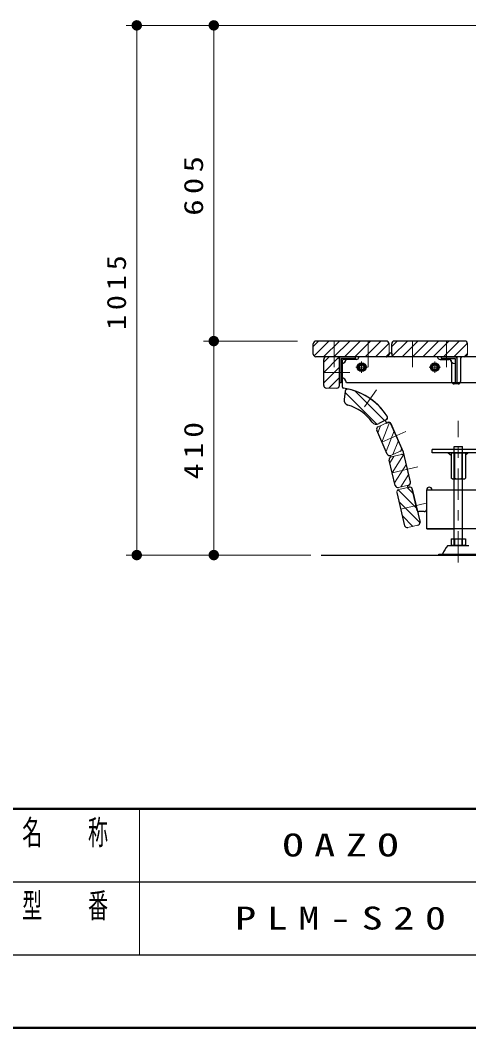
# Model space of a CAD drawing. Units: millimetres on the paper, scale 1:20. Extents: x -385 to 420, y 0 to 267.
# Drawn here: x -185.9 to -143, y 0 to 96.5 of the extents above; entities that cross this region are included whole.
import ezdxf

# ---------------------------------------------------------------- set-up
doc = ezdxf.new("R2010")
doc.units = ezdxf.units.MM
doc.linetypes.add('USER2', pattern=[6, 3, -1, 1, -1])
doc.layers.add('1_20', color=7, linetype='Continuous', lineweight=25)
doc.layers.add('A3図枠', color=7, linetype='Continuous', lineweight=13)
doc.layers.add('図面プロファイル', color=7, linetype='Continuous')
doc.styles.add('ＭＳ ゴシック', font='')
doc.styles.get('ＭＳ ゴシック').set_extended_font_data('MS Gothic')

# ---------------------------------------------------------------- blocks, each defined once
blk = doc.blocks.new('filled_dot')
at = {"color": 0, "linetype": 'Continuous', "lineweight": -2, "const_width": 1.25}
blk.add_lwpolyline([(-0.625, 0, 1), (0.625, 0, 1)], format="xyb", close=True, dxfattribs=at)

msp = doc.modelspace()

# ---------------------------------------------------------------- linework, layer by layer
at = {"layer": '1_20', "lineweight": 13}
for p, q in [((-137.359, 96.049), (-175.758, 96.049)), ((-174.758, 45.299), (-174.758, 96.049)), ((-167.384, 65.799), (-167.384, 96.049)), ((-159.359, 65.799), (-168.384, 65.799)), ((-167.384, 45.299), (-167.384, 65.799)), ((-158.109, 45.299), (-175.758, 45.299))]:
    msp.add_line(p, q, dxfattribs=at)
at = {"layer": '1_20', "color": 40, "lineweight": 13}
for p, q in [((-157.349, 65.799), (-157.859, 65.289)), ((-156.359, 65.799), (-157.786, 64.373)), ((-155.369, 65.799), (-156.869, 64.299)), ((-154.38, 65.799), (-155.88, 64.299)), ((-153.39, 65.799), (-154.89, 64.299)), ((-152.4, 65.799), (-153.9, 64.299)), ((-151.41, 65.799), (-152.91, 64.299)), ((-149.849, 65.799), (-150.359, 65.289)), ((-148.859, 65.799), (-150.286, 64.373)), ((-147.869, 65.799), (-149.369, 64.299)), ((-146.88, 65.799), (-148.38, 64.299)), ((-145.89, 65.799), (-147.39, 64.299)), ((-144.9, 65.799), (-146.4, 64.299)), ((-143.91, 65.799), (-145.41, 64.299)), ((-150.615, 65.604), (-151.92, 64.299)), ((-150.609, 65.549), (-150.609, 64.549)), ((-143.115, 65.604), (-144.42, 64.299)), ((-143.109, 65.549), (-143.109, 64.549)), ((-156.859, 63.789), (-156.349, 64.299)), ((-156.859, 62.799), (-155.433, 64.226)), ((-156.609, 64.299), (-155.609, 64.299)), ((-150.609, 64.62), (-150.93, 64.299)), ((-143.109, 64.62), (-143.43, 64.299)), ((-156.859, 61.809), (-155.359, 63.309)), ((-156.38, 61.299), (-155.359, 62.319)), ((-156.609, 61.299), (-155.609, 61.299)), ((-151.662, 57.591), (-150.746, 57.994)), ((-151.286, 56.117), (-150.555, 57.998)), ((-151.685, 57.024), (-151.424, 57.696)), ((-150.887, 55.211), (-150.119, 57.189)), ((-150.243, 54.938), (-149.72, 56.283)), ((-150.453, 54.845), (-149.538, 55.248)), ((-150.526, 54.142), (-150.145, 54.754)), ((-150.399, 54.695), (-149.425, 54.923)), ((-150.301, 53.178), (-149.236, 54.891)), ((-150.076, 52.214), (-148.956, 54.015)), ((-149.493, 51.826), (-148.732, 53.051)), ((-149.717, 51.774), (-148.743, 52.001))]:
    msp.add_line(p, q, dxfattribs=at)
at = {"layer": '1_20', "color": 40}
for p, q in [((-150.859, 65.799), (-157.609, 65.799)), ((-143.359, 65.799), (-150.109, 65.799)), ((-157.859, 64.549), (-157.859, 65.549)), ((-150.359, 64.549), (-150.359, 65.549)), ((-150.859, 64.299), (-157.609, 64.299)), ((-156.859, 61.549), (-156.859, 64.049)), ((-155.359, 61.549), (-155.359, 64.049)), ((-155.099, 63.889), (-155.099, 61.439)), ((-153.734, 64.039), (-154.949, 64.039)), ((-150.834, 64.299), (-153.509, 64.299)), ((-153.509, 64.299), (-153.509, 64.264)), ((-150.609, 64.649), (-150.609, 64.524)), ((-150.359, 64.649), (-150.609, 64.649)), ((-150.359, 64.649), (-150.359, 64.524)), ((-145.959, 64.299), (-150.134, 64.299)), ((-143.359, 64.299), (-150.109, 64.299)), ((-145.959, 64.264), (-145.959, 64.299)), ((-145.734, 64.039), (-144.844, 64.039)), ((-144.619, 63.814), (-144.619, 61.924)), ((-143.759, 64.149), (-143.759, 61.924)), ((-135.834, 64.299), (-143.609, 64.299)), ((-143.984, 61.699), (-144.394, 61.699)), ((-150.981, 58.217), (-150.874, 58.274)), ((-150.981, 58.217), (-150.848, 57.949)), ((-150.848, 57.949), (-150.733, 58)), ((-150.782, 54.973), (-151.79, 57.262)), ((-149.223, 55.159), (-150.436, 57.886)), ((-149.41, 55.578), (-150.417, 57.866)), ((-148.551, 52.277), (-149.223, 55.159)), ((-150.017, 51.96), (-150.585, 54.395)), ((-148.557, 52.301), (-149.125, 54.736)), ((-148.841, 51.978), (-148.719, 52.007)), ((-148.795, 51.783), (-148.841, 51.978)), ((-148.795, 51.783), (-148.674, 51.812)), ((-147.921, 49.575), (-148.403, 51.644)), ((-147.009, 49.709), (-147.009, 51.549)), ((-147.259, 49.459), (-147.775, 49.459))]:
    msp.add_line(p, q, dxfattribs=at)
at = {"layer": '1_20', "color": 40, "linetype": 'USER2', "lineweight": 13}
for p, q in [((-155.859, 63.299), (-155.859, 65.799)), ((-152.609, 63.299), (-152.609, 65.799)), ((-148.359, 63.299), (-148.359, 65.799)), ((-145.109, 63.299), (-145.109, 65.799)), ((-156.859, 62.799), (-154.359, 62.799)), ((-151.286, 56.117), (-148.998, 57.125)), ((-150.301, 53.178), (-147.867, 53.746))]:
    msp.add_line(p, q, dxfattribs=at)
at = {"layer": '1_20', "color": 2}
for p, q in [((-155.359, 64.149), (-155.359, 61.799)), ((-153.859, 64.299), (-155.209, 64.299)), ((-155.199, 64.139), (-155.199, 61.799)), ((-153.859, 64.139), (-155.199, 64.139)), ((-153.859, 64.299), (-153.859, 64.139)), ((-145.609, 64.299), (-153.859, 64.299)), ((-145.609, 64.299), (-145.609, 64.139)), ((-145.609, 64.299), (-144.259, 64.299)), ((-145.609, 64.139), (-144.269, 64.139)), ((-144.269, 64.139), (-144.269, 61.799)), ((-144.109, 64.299), (-144.109, 61.799)), ((-132.519, 64.299), (-144.109, 64.299)), ((-155.199, 61.799), (-155.359, 61.799)), ((-133.359, 61.799), (-154.699, 61.799)), ((-144.269, 61.799), (-144.109, 61.799))]:
    msp.add_line(p, q, dxfattribs=at)
at = {"layer": '1_20', "linetype": 'USER2', "lineweight": 13}
for p, q in [((-153.234, 63.849), (-153.234, 62.749)), ((-153.234, 63.849), (-153.234, 62.749)), ((-146.234, 63.849), (-146.234, 62.749)), ((-146.234, 63.849), (-146.234, 62.749)), ((-153.784, 63.299), (-152.684, 63.299)), ((-153.784, 63.299), (-152.684, 63.299)), ((-146.784, 63.299), (-145.684, 63.299)), ((-146.784, 63.299), (-145.684, 63.299)), ((-143.984, 44.599), (-143.984, 58.164))]:
    msp.add_line(p, q, dxfattribs=at)
at = {"layer": '1_20'}
for p, q in [((-153.422, 63.624), (-153.61, 63.299)), ((-153.61, 63.299), (-153.422, 62.974)), ((-153.047, 63.624), (-153.422, 63.624)), ((-153.422, 62.974), (-153.047, 62.974)), ((-152.859, 63.299), (-153.047, 63.624)), ((-153.047, 62.974), (-152.859, 63.299)), ((-146.61, 63.299), (-146.422, 63.624)), ((-146.422, 62.974), (-146.61, 63.299)), ((-146.422, 63.624), (-146.047, 63.624)), ((-146.047, 62.974), (-146.422, 62.974)), ((-146.047, 63.624), (-145.859, 63.299)), ((-145.859, 63.299), (-146.047, 62.974)), ((-123.834, 55.399), (-146.484, 55.399)), ((-146.484, 55.099), (-146.484, 55.399)), ((-123.834, 55.099), (-146.484, 55.099)), ((-144.94, 55.099), (-144.677, 54.861)), ((-144.584, 55.099), (-144.677, 55.046)), ((-144.677, 55.046), (-144.677, 52.653)), ((-144.584, 55.099), (-143.385, 55.099)), ((-144.384, 46.199), (-144.384, 55.699)), ((-144.384, 55.699), (-143.584, 55.699)), ((-144.331, 55.046), (-144.331, 52.653)), ((-143.638, 55.046), (-143.638, 52.653)), ((-143.584, 46.199), (-143.584, 55.699)), ((-143.385, 55.099), (-143.292, 55.046)), ((-143.029, 55.099), (-143.292, 54.861)), ((-143.292, 55.046), (-143.292, 52.653)), ((-144.584, 52.599), (-144.677, 52.653)), ((-144.584, 52.599), (-143.385, 52.599)), ((-143.385, 52.599), (-143.292, 52.653)), ((-146.984, 51.549), (-138.159, 51.549)), ((-146.984, 47.799), (-146.984, 51.549)), ((-146.984, 47.799), (-144.384, 47.799)), ((-138.886, 47.799), (-146.984, 47.799)), ((-144.677, 46.849), (-143.292, 46.849)), ((-144.677, 46.849), (-144.677, 46.267)), ((-144.331, 46.849), (-144.331, 46.267)), ((-143.638, 46.849), (-143.638, 46.267)), ((-143.292, 46.849), (-143.292, 46.267)), ((-145.859, 45.399), (-142.109, 45.399)), ((-145.859, 45.299), (-145.859, 45.399)), ((-144.993, 46.199), (-142.976, 46.199)), ((-144.677, 46.267), (-144.559, 46.199)), ((-143.409, 46.199), (-144.559, 46.199)), ((-143.292, 46.267), (-143.409, 46.199)), ((-157.109, 45.299), (-57.859, 45.299)), ((-145.859, 45.299), (-142.109, 45.299))]:
    msp.add_line(p, q, dxfattribs=at)
at = {"layer": '1_20', "color": 4}
for p, q in [((-154.798, 60.992), (-154.907, 60.215)), ((-150.898, 58.261), (-151.591, 57.893)), ((-149.858, 51.279), (-149.12, 48.114)), ((-148.398, 51.619), (-147.648, 48.406))]:
    msp.add_line(p, q, dxfattribs=at)
at = {"layer": '1_20', "color": 4, "lineweight": 13}
for p, q in [((-154.813, 60.885), (-151.766, 57.838)), ((-153.898, 61.031), (-151.048, 58.181)), ((-149.729, 51.558), (-147.974, 49.804)), ((-149.672, 51.579), (-148.698, 51.806)), ((-148.875, 51.765), (-148.297, 51.187)), ((-149.66, 50.429), (-147.654, 48.423)), ((-149.338, 49.046), (-148.332, 48.041)), ((-148.82, 47.927), (-147.846, 48.154))]:
    msp.add_line(p, q, dxfattribs=at)
at = {"layer": '1_20', "color": 4, "linetype": 'USER2', "lineweight": 13}
for p, q in [((-152.947, 59.485), (-151.8, 61.124)), ((-147.055, 50.264), (-149.489, 49.696))]:
    msp.add_line(p, q, dxfattribs=at)
at = {"layer": '1_20'}
for centre, radius in [((-153.234, 63.299), 0.425), ((-146.234, 63.299), 0.425), ((-153.234, 63.299), 0.325), ((-153.234, 63.299), 0.225), ((-153.234, 63.299), 0.225), ((-146.234, 63.299), 0.325), ((-146.234, 63.299), 0.225), ((-146.234, 63.299), 0.225)]:
    msp.add_circle(centre, radius, dxfattribs=at)
at = {"layer": '1_20', "color": 40}
for centre, radius, start, end in [((-157.609, 65.549), 0.25, 90, 180), ((-157.609, 65.549), 0.25, 90, 180), ((-150.859, 65.549), 0.25, 0, 90), ((-150.109, 65.549), 0.25, 90, 180), ((-150.109, 65.549), 0.25, 90, 180), ((-143.359, 65.549), 0.25, 0, 90), ((-157.609, 64.549), 0.25, 180, 270), ((-156.609, 64.049), 0.25, 90, 180), ((-155.609, 64.049), 0.25, 0, 90), ((-154.949, 63.889), 0.15, 90, 180), ((-153.734, 64.264), 0.225, 270, 0), ((-150.859, 64.549), 0.25, 270, 0), ((-150.834, 64.524), 0.225, 270, 0), ((-150.109, 64.549), 0.25, 180, 270), ((-150.134, 64.524), 0.225, 180, 270), ((-145.734, 64.264), 0.225, 180, 270), ((-144.844, 63.814), 0.225, 0, 90), ((-143.609, 64.149), 0.15, 90, 180), ((-143.359, 64.549), 0.25, 270, 0), ((-144.394, 61.924), 0.225, 180, 270), ((-143.984, 61.924), 0.225, 270, 0), ((-156.609, 61.549), 0.25, 180, 270), ((-155.609, 61.549), 0.25, 270, 0), ((-154.949, 61.439), 0.15, 180, 261.67469), ((-155.84, 55.354), 6, 32.68628, 81.67469), ((-150.979, 58.473), 0.225, 297.99979, 32.68628), ((-150.646, 57.765), 0.25, 23.76125, 113.76125), ((-150.642, 57.794), 0.225, 23.98657, 113.76125), ((-151.561, 57.362), 0.25, 113.76125, 203.76125), ((-149.638, 55.477), 0.25, 293.76125, 23.76125), ((-150.554, 55.074), 0.25, 203.76125, 293.76125), ((-150.342, 54.452), 0.25, 103.12999, 193.12999), ((-149.368, 54.679), 0.25, 13.12999, 103.12999), ((-148.8, 52.244), 0.25, 283.12999, 13.12999), ((-148.77, 52.226), 0.225, 283.12999, 13.12999), ((-149.774, 52.017), 0.25, 193.12999, 283.12999), ((-148.622, 51.593), 0.225, 13.12999, 103.12999), ((-146.759, 51.549), 0.25, 0, 180), ((-147.775, 49.609), 0.15, 193.12999, 270), ((-147.259, 49.709), 0.25, 270, 0)]:
    msp.add_arc(centre, radius, start, end, dxfattribs=at)
at = {"layer": '1_20', "color": 2}
for centre, radius, start, end in [((-155.209, 64.149), 0.15, 90, 180), ((-155.199, 64.139), 0.5, 270, 0), ((-144.269, 64.139), 0.5, 180, 270), ((-144.259, 64.149), 0.15, 0, 90), ((-155.199, 61.799), 0.5, 0, 90)]:
    msp.add_arc(centre, radius, start, end, dxfattribs=at)
at = {"layer": '1_20', "color": 4}
for centre, radius, start, end in [((-154.551, 60.958), 0.25, 77.04309, 172), ((-155.84, 55.354), 6, 32.95671, 77.04309), ((-154.412, 60.146), 0.5, 172, 253.40972), ((-155.84, 55.354), 4.5, 36.59007, 73.40972), ((-151.825, 58.334), 0.5, 216.59007, 297.99979), ((-151.015, 58.482), 0.25, 297.99979, 32.95671), ((-147.903, 48.398), 0.25, 283.12999, 13.12999), ((-148.877, 48.171), 0.25, 193.12999, 283.12999)]:
    msp.add_arc(centre, radius, start, end, dxfattribs=at)
at = {"layer": '1_20'}
for centre, radius, start, end in [((-144.584, 54.473), 0.626, 66.13498, 89.99995), ((-143.984, 53.953), 1.146, 72.41201, 107.588), ((-143.385, 54.473), 0.626, 90.00004, 113.86502), ((-144.584, 53.226), 0.626, 270.00005, 293.86501), ((-143.984, 53.745), 1.146, 252.41199, 287.58801), ((-143.385, 53.226), 0.626, 246.13499, 269.99995), ((-140.694, 42.941), 5.395, 142.8409, 152.8879), ((-144.504, 46.52), 0.307, 235.61587, 304.38414), ((-143.984, 47.36), 1.146, 252.41211, 287.58789), ((-143.465, 46.52), 0.307, 235.61587, 304.38414)]:
    msp.add_arc(centre, radius, start, end, dxfattribs=at)
at = {"layer": '1_20', "color": 4, "lineweight": 13}
for centre, start, end in [((-149.615, 51.336), 103.12999, 193.12999), ((-148.641, 51.563), 13.12999, 103.12999)]:
    msp.add_arc(centre, 0.25, start, end, dxfattribs=at)
at = {"layer": 'A3図枠', "lineweight": 50}
for p, q in [((-385, 21), (0, 21)), ((-385, 0), (0, 0))]:
    msp.add_line(p, q, dxfattribs=at)
at = {"layer": 'A3図枠'}
msp.add_line((-174.5, 21), (-174.5, 7), dxfattribs=at)
at = {"layer": 'A3図枠', "color": 211, "lineweight": 25}
for p, q in [((-187.5, 14), (-70, 14)), ((-242.5, 7), (0, 7))]:
    msp.add_line(p, q, dxfattribs=at)

# ---------------------------------------------------------------- block references
at = {"layer": '1_20', "lineweight": 13, "xscale": 0.4, "yscale": 0.4}
for p, rotation in [((-174.758, 96.049), 270), ((-167.384, 96.049), 270), ((-167.384, 65.799), 90), ((-167.384, 65.799), 270), ((-174.758, 45.299), 90), ((-167.384, 45.299), 90)]:
    msp.add_blockref('filled_dot', p, dxfattribs=dict(at, rotation=rotation))

# ---------------------------------------------------------------- texts
at = {"layer": '1_20', "char_height": 1.833, "attachment_point": 8, "rotation": 90, "style": 'ＭＳ ゴシック'}
for s, insert in [('\\T1.33;\\W1.25;605', (-168.384, 80.924)), ('\\T1.33;\\W1.15;1015', (-175.758, 70.674)), ('\\T1.33;\\W1.2;410', (-168.384, 55.549))]:
    msp.add_mtext(s, dxfattribs=dict(at, insert=insert))
at = {"layer": 'A3図枠', "color": 4, "char_height": 2.346, "attachment_point": 2, "style": 'ＭＳ ゴシック'}
for s, insert in [('\\T1.64;\\W0.6;名\u3000称', (-181, 19.9)), ('\\T1.64;\\W0.6;型\u3000番', (-181, 12.9))]:
    msp.add_mtext(s, dxfattribs=dict(at, insert=insert))
at = {"layer": '図面プロファイル', "char_height": 2.199, "attachment_point": 5, "style": 'ＭＳ ゴシック'}
for s, insert in [('\\T1.5;\\W1.35;OAZO', (-154.75, 17.5)), ('\\T1.5;\\W1.35;PLM-S20', (-154.75, 10.5))]:
    msp.add_mtext(s, dxfattribs=dict(at, insert=insert))

doc.saveas('drawing.dxf')
